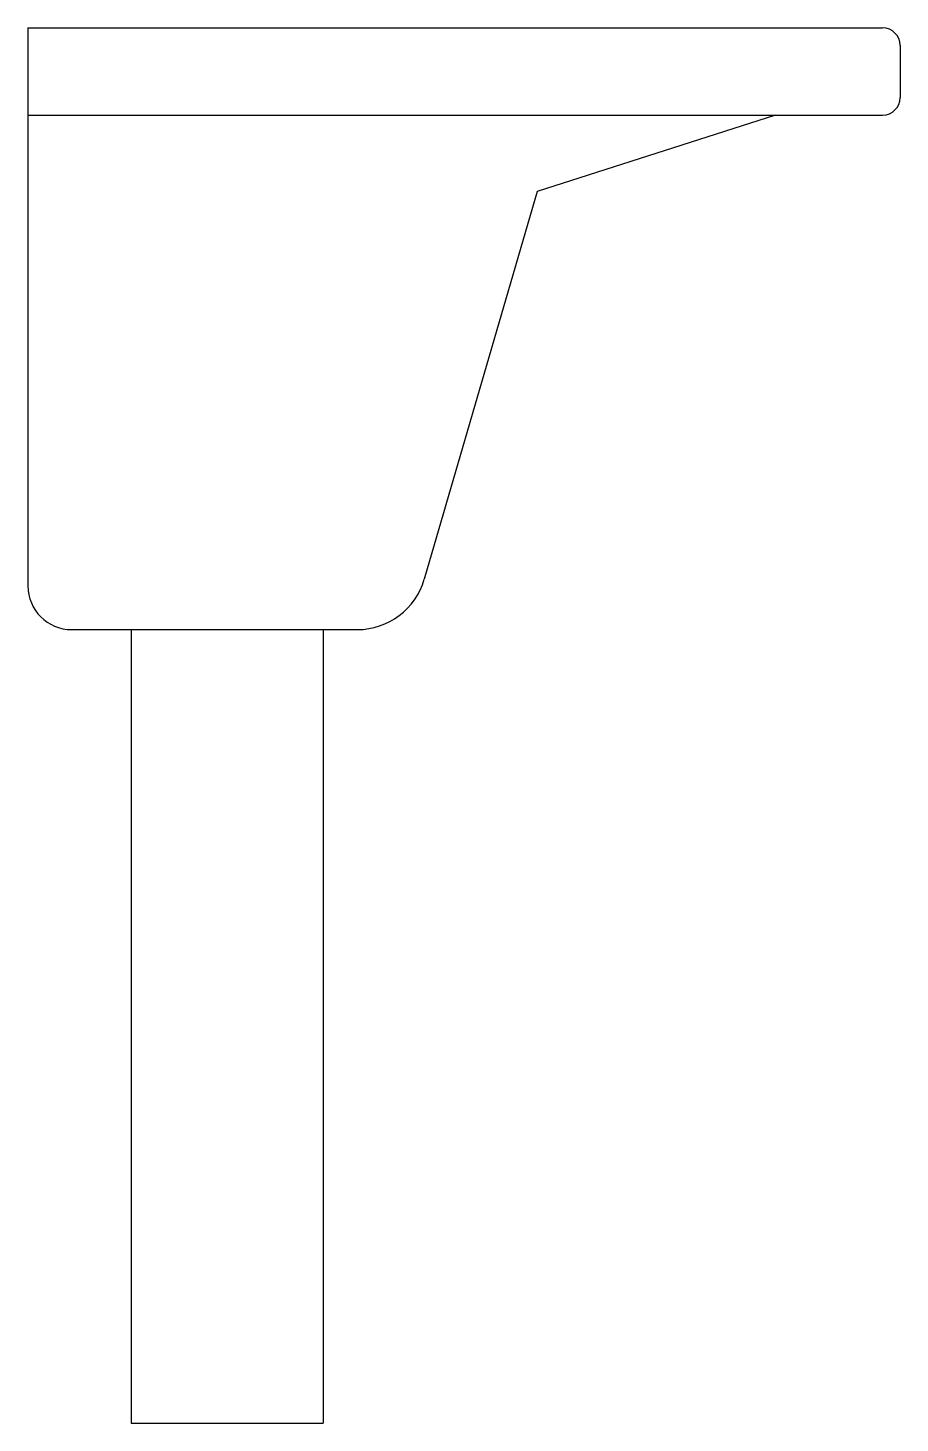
# Model space of a CAD drawing. Header units: millimetres. Extents: x -3042.227 to -3041.727, y 2889.346 to 2890.146.
import ezdxf

# ---------------------------------------------------------------- set-up
doc = ezdxf.new("R2010")
doc.units = ezdxf.units.MM
doc.header["$LTSCALE"] = 10
doc.layers.add('Serviço_Tanques', color=2, linetype='Continuous')

msp = doc.modelspace()

# ---------------------------------------------------------------- linework, layer by layer
at = {"layer": 'Serviço_Tanques'}
for p, q in [((-3042.22674, 2890.14562), (-3041.73674, 2890.14562)), ((-3042.22674, 2890.14562), (-3042.22674, 2889.82562)), ((-3041.72674, 2890.13562), (-3041.72674, 2890.10562)), ((-3042.22674, 2890.09562), (-3041.79823, 2890.09562)), ((-3041.79823, 2890.09562), (-3041.93478, 2890.05186)), ((-3041.79823, 2890.09562), (-3041.73674, 2890.09562)), ((-3041.93478, 2890.05186), (-3041.99953, 2889.82944)), ((-3042.20174, 2889.80062), (-3042.16751, 2889.80062)), ((-3042.16751, 2889.80062), (-3042.16751, 2889.34562)), ((-3042.16751, 2889.80062), (-3042.05751, 2889.80062)), ((-3042.05751, 2889.80062), (-3042.05751, 2889.34562)), ((-3042.05751, 2889.80062), (-3042.03794, 2889.80062)), ((-3042.16751, 2889.34562), (-3042.05751, 2889.34562))]:
    msp.add_line(p, q, dxfattribs=at)
for centre, radius, start, end in [((-3041.73674, 2890.13562), 0.01, 0, 90), ((-3041.73674, 2890.10562), 0.01, 270, 0), ((-3042.20174, 2889.82562), 0.025, 180, 270), ((-3042.03794, 2889.84062), 0.04, 270, 343.76796)]:
    msp.add_arc(centre, radius, start, end, dxfattribs=at)

doc.saveas('drawing.dxf')
